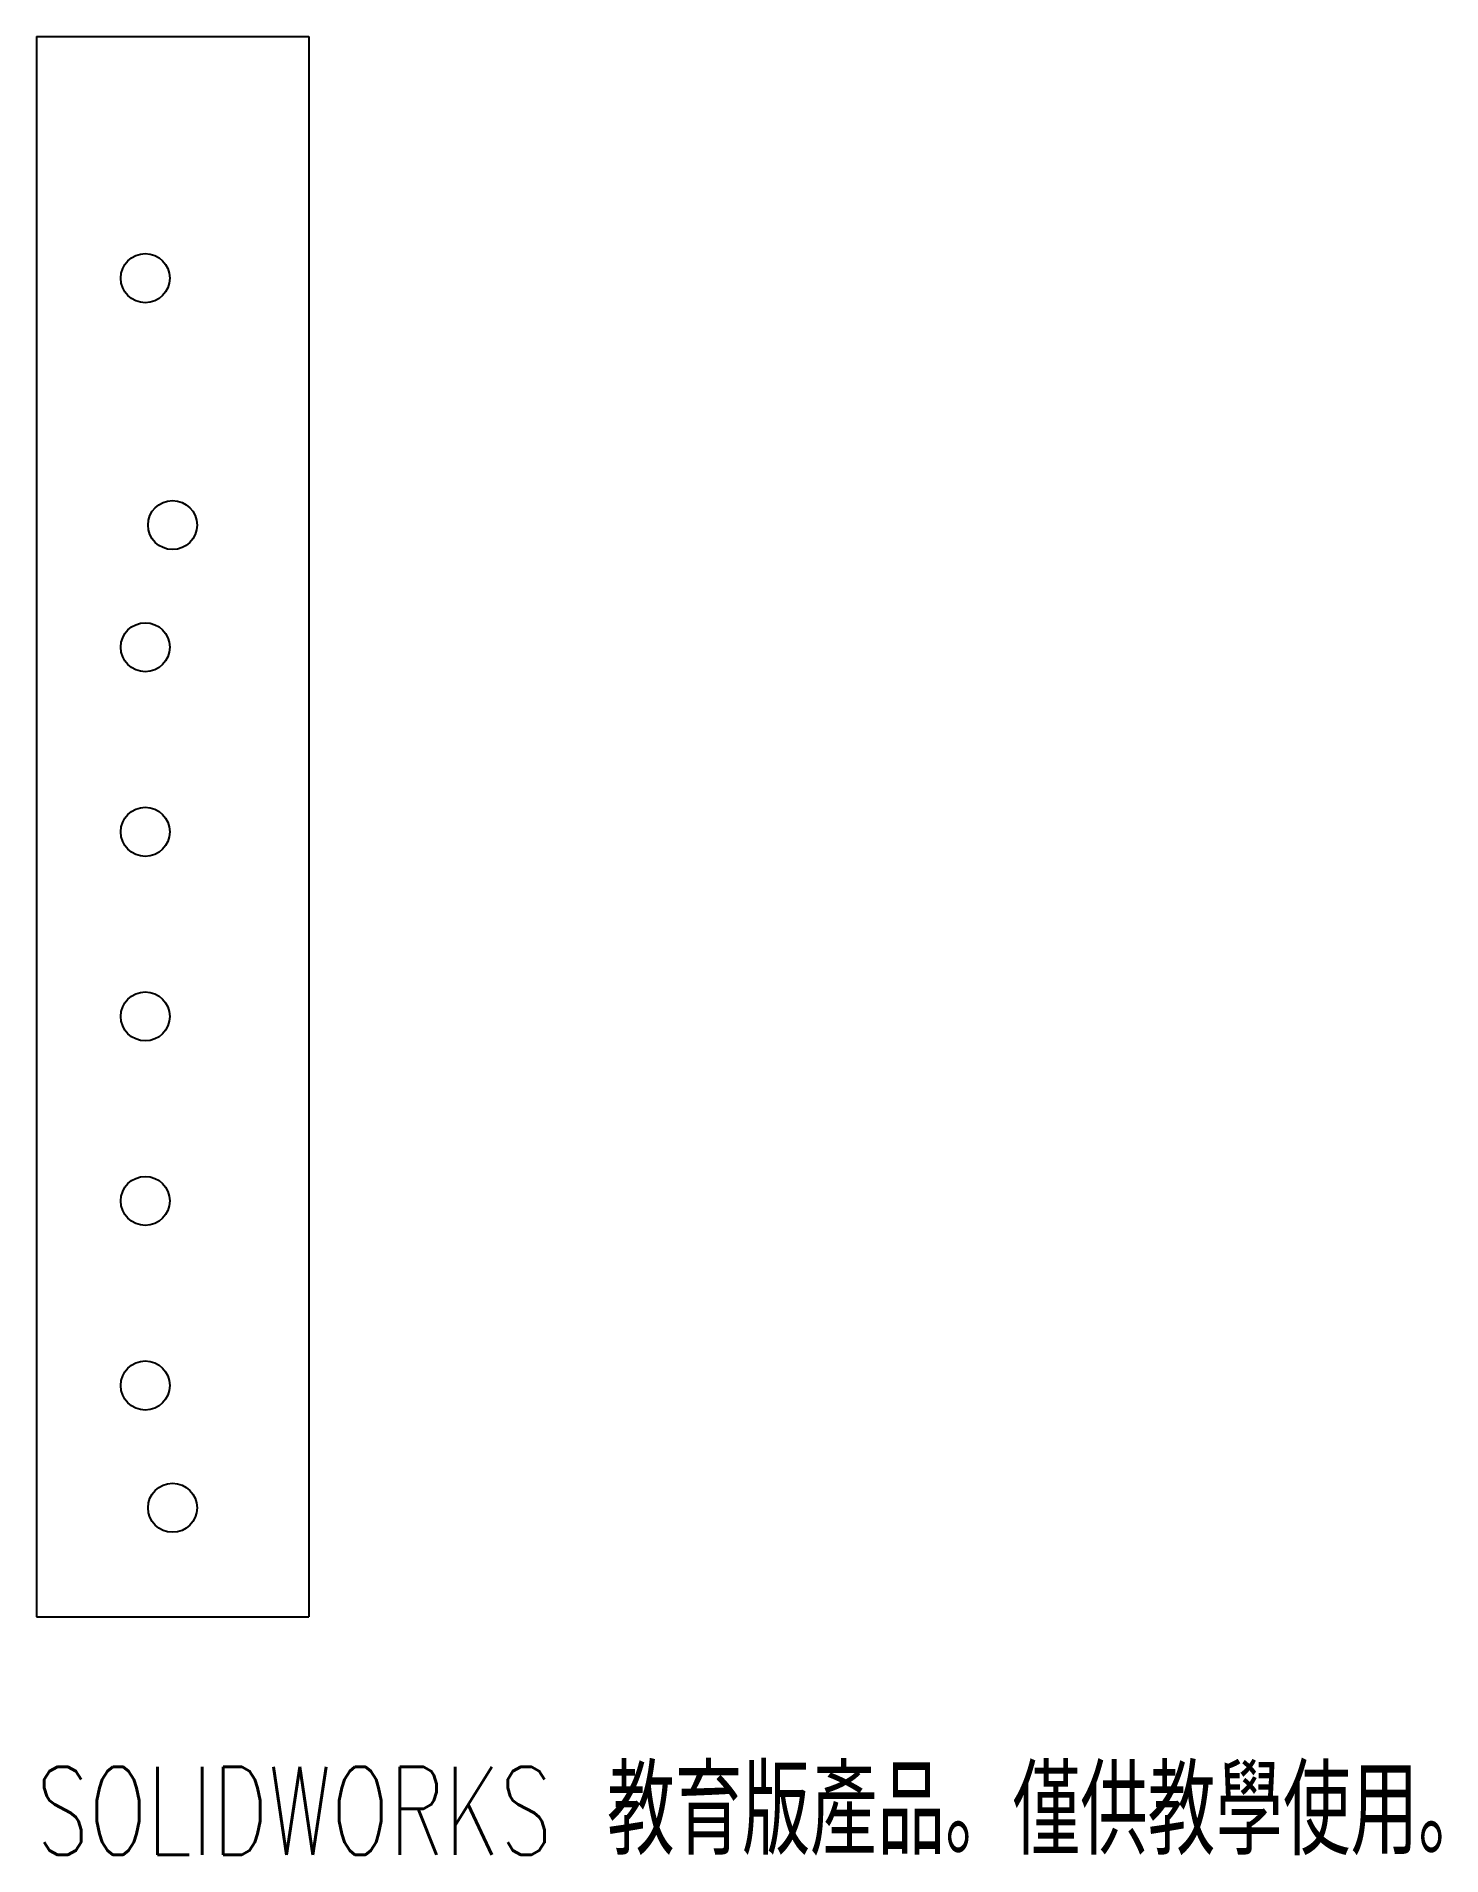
# Paper-space layout '_後視' of a CAD drawing. Header units: millimetres. Extents: x -7 to 70, y -13 to 87.
import ezdxf

# ---------------------------------------------------------------- set-up
doc = ezdxf.new("R2010")
doc.units = ezdxf.units.MM
doc.styles.add('SLDTEXTSTYLE0', font='TXT', dxfattribs={"width": 0.7, "bigfont": 'bigfont'})

psp = doc.layouts.new('_後視')

# ---------------------------------------------------------------- linework, layer by layer
at = {"color": 7, "linetype": 'Continuous', "lineweight": 25}
for p, q in [((-7.5, 87), (-7.5, 0)), ((-7.5, 87), (7.5, 87)), ((7.5, 87), (7.5, 0)), ((-7.5, 0), (7.5, 0))]:
    psp.add_line(p, q, dxfattribs=at)
for centre in [(-1.5, 73.69), (0, 60.1), (-1.5, 53.37), (-1.5, 43.21), (-1.5, 33.05), (-1.5, 22.89), (-1.5, 12.73), (0, 6)]:
    psp.add_circle(centre, 1.35, dxfattribs=at)

# ---------------------------------------------------------------- texts
at = {"color": 7, "linetype": 'Continuous', "insert": (-7.5, -8.27), "char_height": 4.8336, "attachment_point": 1, "style": 'SLDTEXTSTYLE0'}
psp.add_mtext('SOLIDWORKS 教育版產品。僅供教學使用。', dxfattribs=at)

doc.saveas('drawing.dxf')
